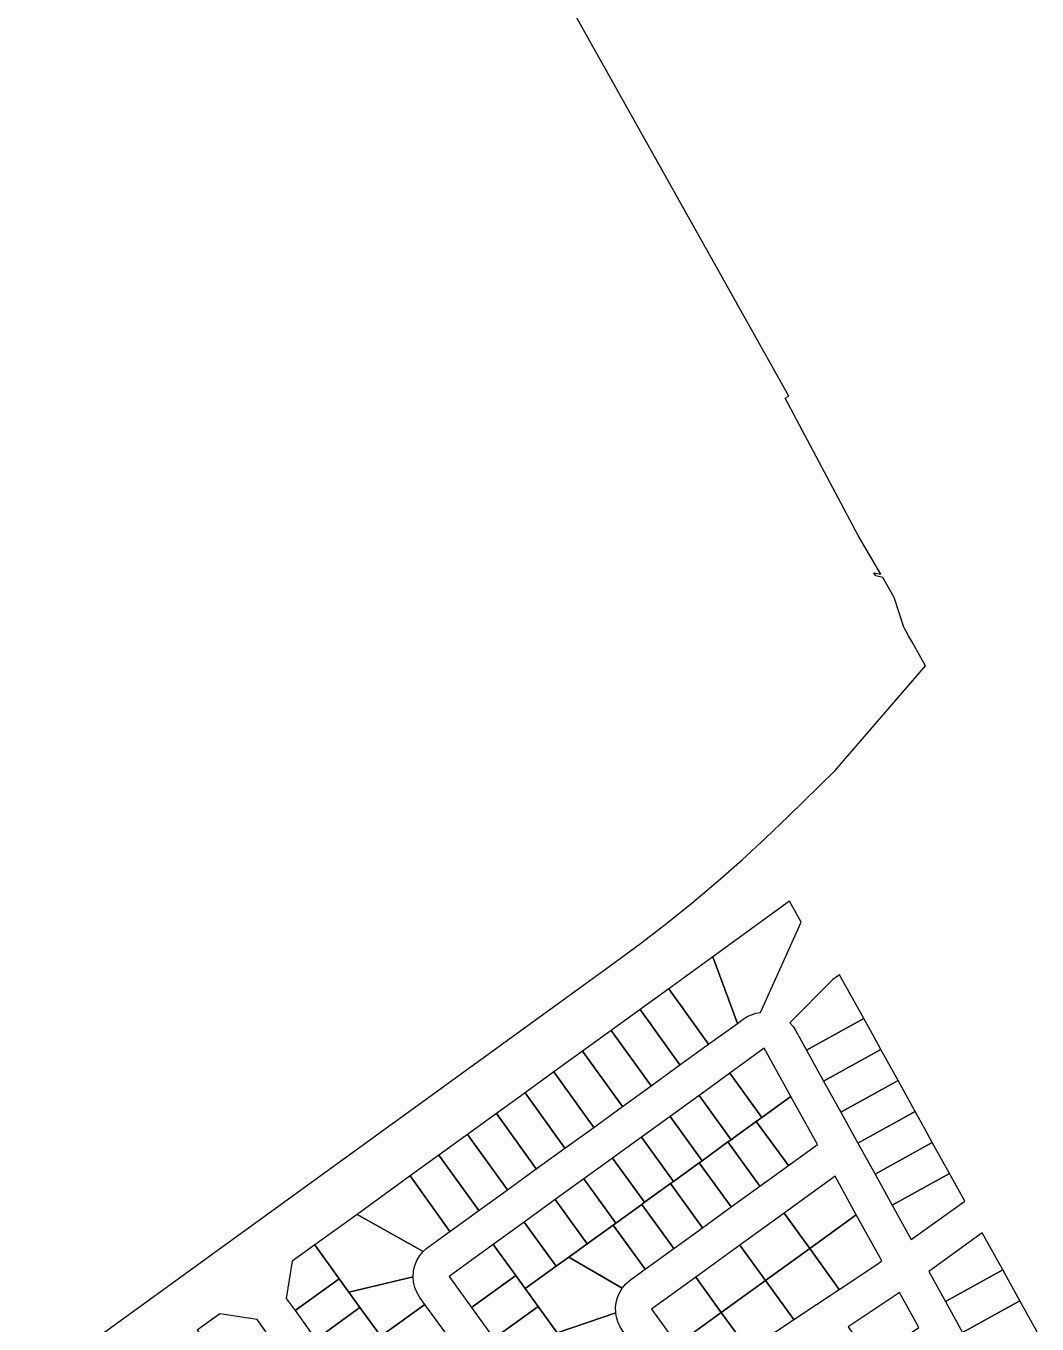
# Model space of a CAD drawing. Header units: metres. Extents: x 1641456 to 1644813, y 5693985 to 5698324.
# Drawn here: x 1644153 to 1644718, y 5695430 to 5696155 of the extents above; entities that cross this region are included whole.
import ezdxf

# ---------------------------------------------------------------- set-up
doc = ezdxf.new("R2010")
doc.units = ezdxf.units.M

msp = doc.modelspace()

# ---------------------------------------------------------------- linework, layer by layer
msp.add_lwpolyline([(1644153.25, 5695393.71), (1644482.21, 5695631.95), (1644497.05, 5695642.94), (1644511.65, 5695654.24), (1644526, 5695665.86), (1644539.6, 5695677.37), (1644552.96, 5695689.15), (1644566.08, 5695701.21), (1644578.93, 5695713.54), (1644604.95, 5695739.01), (1644655.3, 5695797.44), (1644647.5, 5695811.35), (1644645.94, 5695814.13), (1644643.27, 5695818.88), (1644637.98, 5695835.46), (1644631.47, 5695846.7), (1644627.57, 5695847.59), (1644626.55, 5695849.36), (1644630.44, 5695848.47), (1644617.84, 5695870.2), (1644577, 5695946.68), (1644579.15, 5695947.9), (1644477.35, 5696129.49), (1644362.94, 5696333.57)])
msp.add_lwpolyline([(1644153.25, 5695393.71), (1644482.21, 5695631.95), (1644497.05, 5695642.94), (1644511.65, 5695654.24), (1644526, 5695665.86), (1644539.6, 5695677.37), (1644552.96, 5695689.15), (1644566.08, 5695701.21), (1644578.93, 5695713.54), (1644604.95, 5695739.01), (1644655.3, 5695797.44), (1644647.5, 5695811.35), (1644645.94, 5695814.13), (1644643.27, 5695818.88), (1644637.98, 5695835.46), (1644631.47, 5695846.7), (1644627.57, 5695847.59), (1644626.55, 5695849.36), (1644630.44, 5695848.47), (1644617.84, 5695870.2), (1644577, 5695946.68), (1644579.15, 5695947.9), (1644477.35, 5696129.49), (1644362.94, 5696333.57)])
msp.add_lwpolyline([(1644153.25, 5695393.71), (1644482.21, 5695631.95), (1644497.05, 5695642.94), (1644511.65, 5695654.24), (1644526, 5695665.86), (1644539.6, 5695677.37), (1644552.96, 5695689.15), (1644566.08, 5695701.21), (1644578.93, 5695713.54), (1644604.95, 5695739.01), (1644655.3, 5695797.44), (1644647.5, 5695811.35), (1644645.94, 5695814.13), (1644643.27, 5695818.88), (1644637.98, 5695835.46), (1644631.47, 5695846.7), (1644627.57, 5695847.59), (1644626.55, 5695849.36), (1644630.44, 5695848.47), (1644617.84, 5695870.2), (1644577, 5695946.68), (1644579.15, 5695947.9), (1644477.35, 5696129.49), (1644362.94, 5696333.57)])
msp.add_lwpolyline([(1644153.25, 5695393.71), (1644482.21, 5695631.95), (1644497.05, 5695642.94), (1644511.65, 5695654.24), (1644526, 5695665.86), (1644539.6, 5695677.37), (1644552.96, 5695689.15), (1644566.08, 5695701.21), (1644578.93, 5695713.54), (1644604.95, 5695739.01), (1644655.3, 5695797.44), (1644647.5, 5695811.35), (1644645.94, 5695814.13), (1644643.27, 5695818.88), (1644637.98, 5695835.46), (1644631.47, 5695846.7), (1644627.57, 5695847.59), (1644626.55, 5695849.36), (1644630.44, 5695848.47), (1644617.84, 5695870.2), (1644577, 5695946.68), (1644579.15, 5695947.9), (1644477.35, 5696129.49), (1644362.94, 5696333.57)])
msp.add_lwpolyline([(1644153.25, 5695393.71), (1644482.21, 5695631.95), (1644497.05, 5695642.94), (1644511.65, 5695654.24), (1644526, 5695665.86), (1644539.6, 5695677.37), (1644552.96, 5695689.15), (1644566.08, 5695701.21), (1644578.93, 5695713.54), (1644604.95, 5695739.01), (1644655.3, 5695797.44), (1644647.5, 5695811.35), (1644645.94, 5695814.13), (1644643.27, 5695818.88), (1644637.98, 5695835.46), (1644631.47, 5695846.7), (1644627.57, 5695847.59), (1644626.55, 5695849.36), (1644630.44, 5695848.47), (1644617.84, 5695870.2), (1644577, 5695946.68), (1644579.15, 5695947.9), (1644477.35, 5696129.49), (1644362.94, 5696333.57)])
msp.add_lwpolyline([(1644153.25, 5695393.71), (1644482.21, 5695631.95), (1644497.05, 5695642.94), (1644511.65, 5695654.24), (1644526, 5695665.86), (1644539.6, 5695677.37), (1644552.96, 5695689.15), (1644566.08, 5695701.21), (1644578.93, 5695713.54), (1644604.95, 5695739.01), (1644655.3, 5695797.44), (1644647.5, 5695811.35), (1644645.94, 5695814.13), (1644643.27, 5695818.88), (1644637.98, 5695835.46), (1644631.47, 5695846.7), (1644627.57, 5695847.59), (1644626.55, 5695849.36), (1644630.44, 5695848.47), (1644617.84, 5695870.2), (1644577, 5695946.68), (1644579.15, 5695947.9), (1644477.35, 5696129.49), (1644362.94, 5696333.57)])
msp.add_lwpolyline([(1644153.25, 5695393.71), (1644482.21, 5695631.95), (1644497.05, 5695642.94), (1644511.65, 5695654.24), (1644526, 5695665.86), (1644539.6, 5695677.37), (1644552.96, 5695689.15), (1644566.08, 5695701.21), (1644578.93, 5695713.54), (1644604.95, 5695739.01), (1644655.3, 5695797.44), (1644647.5, 5695811.35), (1644645.94, 5695814.13), (1644643.27, 5695818.88), (1644637.98, 5695835.46), (1644631.47, 5695846.7), (1644627.57, 5695847.59), (1644626.55, 5695849.36), (1644630.44, 5695848.47), (1644617.84, 5695870.2), (1644577, 5695946.68), (1644579.15, 5695947.9), (1644477.35, 5696129.49), (1644362.94, 5696333.57)])
msp.add_lwpolyline([(1644153.25, 5695393.71), (1644482.21, 5695631.95), (1644497.05, 5695642.94), (1644511.65, 5695654.24), (1644526, 5695665.86), (1644539.6, 5695677.37), (1644552.96, 5695689.15), (1644566.08, 5695701.21), (1644578.93, 5695713.54), (1644604.95, 5695739.01), (1644655.3, 5695797.44), (1644647.5, 5695811.35), (1644645.94, 5695814.13), (1644643.27, 5695818.88), (1644637.98, 5695835.46), (1644631.47, 5695846.7), (1644627.57, 5695847.59), (1644626.55, 5695849.36), (1644630.44, 5695848.47), (1644617.84, 5695870.2), (1644577, 5695946.68), (1644579.15, 5695947.9), (1644477.35, 5696129.49), (1644362.94, 5696333.57)])
msp.add_lwpolyline([(1644153.25, 5695393.71), (1644482.21, 5695631.95), (1644497.05, 5695642.94), (1644511.65, 5695654.24), (1644526, 5695665.86), (1644539.6, 5695677.37), (1644552.96, 5695689.15), (1644566.08, 5695701.21), (1644578.93, 5695713.54), (1644604.95, 5695739.01), (1644655.3, 5695797.44), (1644647.5, 5695811.35), (1644645.94, 5695814.13), (1644643.27, 5695818.88), (1644637.98, 5695835.46), (1644631.47, 5695846.7), (1644627.57, 5695847.59), (1644626.55, 5695849.36), (1644630.44, 5695848.47), (1644617.84, 5695870.2), (1644577, 5695946.68), (1644579.15, 5695947.9), (1644477.35, 5696129.49), (1644362.94, 5696333.57)])
msp.add_lwpolyline([(1644153.25, 5695393.71), (1644482.21, 5695631.95), (1644497.05, 5695642.94), (1644511.65, 5695654.24), (1644526, 5695665.86), (1644539.6, 5695677.37), (1644552.96, 5695689.15), (1644566.08, 5695701.21), (1644578.93, 5695713.54), (1644604.95, 5695739.01), (1644655.3, 5695797.44), (1644647.5, 5695811.35), (1644645.94, 5695814.13), (1644643.27, 5695818.88), (1644637.98, 5695835.46), (1644631.47, 5695846.7), (1644627.57, 5695847.59), (1644626.55, 5695849.36), (1644630.44, 5695848.47), (1644617.84, 5695870.2), (1644577, 5695946.68), (1644579.15, 5695947.9), (1644477.35, 5696129.49), (1644362.94, 5696333.57)])
msp.add_lwpolyline([(1644153.25, 5695393.71), (1644482.21, 5695631.95), (1644497.05, 5695642.94), (1644511.65, 5695654.24), (1644526, 5695665.86), (1644539.6, 5695677.37), (1644552.96, 5695689.15), (1644566.08, 5695701.21), (1644578.93, 5695713.54), (1644604.95, 5695739.01), (1644655.3, 5695797.44), (1644647.5, 5695811.35), (1644645.94, 5695814.13), (1644643.27, 5695818.88), (1644637.98, 5695835.46), (1644631.47, 5695846.7), (1644627.57, 5695847.59), (1644626.55, 5695849.36), (1644630.44, 5695848.47), (1644617.84, 5695870.2), (1644577, 5695946.68), (1644579.15, 5695947.9), (1644477.35, 5696129.49), (1644362.94, 5696333.57)])
msp.add_lwpolyline([(1644153.25, 5695393.71), (1644482.21, 5695631.95), (1644497.05, 5695642.94), (1644511.65, 5695654.24), (1644526, 5695665.86), (1644539.6, 5695677.37), (1644552.96, 5695689.15), (1644566.08, 5695701.21), (1644578.93, 5695713.54), (1644604.95, 5695739.01), (1644655.3, 5695797.44), (1644647.5, 5695811.35), (1644645.94, 5695814.13), (1644643.27, 5695818.88), (1644637.98, 5695835.46), (1644631.47, 5695846.7), (1644627.57, 5695847.59), (1644626.55, 5695849.36), (1644630.44, 5695848.47), (1644617.84, 5695870.2), (1644577, 5695946.68), (1644579.15, 5695947.9), (1644477.35, 5696129.49), (1644362.94, 5696333.57)])
msp.add_lwpolyline([(1644153.25, 5695393.71), (1644482.21, 5695631.95), (1644497.05, 5695642.94), (1644511.65, 5695654.24), (1644526, 5695665.86), (1644539.6, 5695677.37), (1644552.96, 5695689.15), (1644566.08, 5695701.21), (1644578.93, 5695713.54), (1644604.95, 5695739.01), (1644655.3, 5695797.44), (1644647.5, 5695811.35), (1644645.94, 5695814.13), (1644643.27, 5695818.88), (1644637.98, 5695835.46), (1644631.47, 5695846.7), (1644627.57, 5695847.59), (1644626.55, 5695849.36), (1644630.44, 5695848.47), (1644617.84, 5695870.2), (1644577, 5695946.68), (1644579.15, 5695947.9), (1644477.35, 5696129.49), (1644362.94, 5696333.57)])
msp.add_lwpolyline([(1644153.25, 5695393.71), (1644482.21, 5695631.95), (1644497.05, 5695642.94), (1644511.65, 5695654.24), (1644526, 5695665.86), (1644539.6, 5695677.37), (1644552.96, 5695689.15), (1644566.08, 5695701.21), (1644578.93, 5695713.54), (1644604.95, 5695739.01), (1644655.3, 5695797.44), (1644647.5, 5695811.35), (1644645.94, 5695814.13), (1644643.27, 5695818.88), (1644637.98, 5695835.46), (1644631.47, 5695846.7), (1644627.57, 5695847.59), (1644626.55, 5695849.36), (1644630.44, 5695848.47), (1644617.84, 5695870.2), (1644577, 5695946.68), (1644579.15, 5695947.9), (1644477.35, 5696129.49), (1644362.94, 5696333.57)])
msp.add_lwpolyline([(1644153.25, 5695393.71), (1644482.21, 5695631.95), (1644497.05, 5695642.94), (1644511.65, 5695654.24), (1644526, 5695665.86), (1644539.6, 5695677.37), (1644552.96, 5695689.15), (1644566.08, 5695701.21), (1644578.93, 5695713.54), (1644604.95, 5695739.01), (1644655.3, 5695797.44), (1644647.5, 5695811.35), (1644645.94, 5695814.13), (1644643.27, 5695818.88), (1644637.98, 5695835.46), (1644631.47, 5695846.7), (1644627.57, 5695847.59), (1644626.55, 5695849.36), (1644630.44, 5695848.47), (1644617.84, 5695870.2), (1644577, 5695946.68), (1644579.15, 5695947.9), (1644477.35, 5696129.49), (1644362.94, 5696333.57)])
msp.add_lwpolyline([(1644153.25, 5695393.71), (1644482.21, 5695631.95), (1644497.05, 5695642.94), (1644511.65, 5695654.24), (1644526, 5695665.86), (1644539.6, 5695677.37), (1644552.96, 5695689.15), (1644566.08, 5695701.21), (1644578.93, 5695713.54), (1644604.95, 5695739.01), (1644655.3, 5695797.44), (1644647.5, 5695811.35), (1644645.94, 5695814.13), (1644643.27, 5695818.88), (1644637.98, 5695835.46), (1644631.47, 5695846.7), (1644627.57, 5695847.59), (1644626.55, 5695849.36), (1644630.44, 5695848.47), (1644617.84, 5695870.2), (1644577, 5695946.68), (1644579.15, 5695947.9), (1644477.35, 5696129.49), (1644362.94, 5696333.57)])
msp.add_lwpolyline([(1644153.25, 5695393.71), (1644482.21, 5695631.95), (1644497.05, 5695642.94), (1644511.65, 5695654.24), (1644526, 5695665.86), (1644539.6, 5695677.37), (1644552.96, 5695689.15), (1644566.08, 5695701.21), (1644578.93, 5695713.54), (1644604.95, 5695739.01), (1644655.3, 5695797.44), (1644647.5, 5695811.35), (1644645.94, 5695814.13), (1644643.27, 5695818.88), (1644637.98, 5695835.46), (1644631.47, 5695846.7), (1644627.57, 5695847.59), (1644626.55, 5695849.36), (1644630.44, 5695848.47), (1644617.84, 5695870.2), (1644577, 5695946.68), (1644579.15, 5695947.9), (1644477.35, 5696129.49), (1644362.94, 5696333.57)])
msp.add_lwpolyline([(1644153.25, 5695393.71), (1644482.21, 5695631.95), (1644497.05, 5695642.94), (1644511.65, 5695654.24), (1644526, 5695665.86), (1644539.6, 5695677.37), (1644552.96, 5695689.15), (1644566.08, 5695701.21), (1644578.93, 5695713.54), (1644604.95, 5695739.01), (1644655.3, 5695797.44), (1644647.5, 5695811.35), (1644645.94, 5695814.13), (1644643.27, 5695818.88), (1644637.98, 5695835.46), (1644631.47, 5695846.7), (1644627.57, 5695847.59), (1644626.55, 5695849.36), (1644630.44, 5695848.47), (1644617.84, 5695870.2), (1644577, 5695946.68), (1644579.15, 5695947.9), (1644477.35, 5696129.49), (1644362.94, 5696333.57)])
msp.add_lwpolyline([(1644153.25, 5695393.71), (1644482.21, 5695631.95), (1644497.05, 5695642.94), (1644511.65, 5695654.24), (1644526, 5695665.86), (1644539.6, 5695677.37), (1644552.96, 5695689.15), (1644566.08, 5695701.21), (1644578.93, 5695713.54), (1644604.95, 5695739.01), (1644655.3, 5695797.44), (1644647.5, 5695811.35), (1644645.94, 5695814.13), (1644643.27, 5695818.88), (1644637.98, 5695835.46), (1644631.47, 5695846.7), (1644627.57, 5695847.59), (1644626.55, 5695849.36), (1644630.44, 5695848.47), (1644617.84, 5695870.2), (1644577, 5695946.68), (1644579.15, 5695947.9), (1644477.35, 5696129.49), (1644362.94, 5696333.57)])
msp.add_lwpolyline([(1644153.25, 5695393.71), (1644482.21, 5695631.95), (1644497.05, 5695642.94), (1644511.65, 5695654.24), (1644526, 5695665.86), (1644539.6, 5695677.37), (1644552.96, 5695689.15), (1644566.08, 5695701.21), (1644578.93, 5695713.54), (1644604.95, 5695739.01), (1644655.3, 5695797.44), (1644647.5, 5695811.35), (1644645.94, 5695814.13), (1644643.27, 5695818.88), (1644637.98, 5695835.46), (1644631.47, 5695846.7), (1644627.57, 5695847.59), (1644626.55, 5695849.36), (1644630.44, 5695848.47), (1644617.84, 5695870.2), (1644577, 5695946.68), (1644579.15, 5695947.9), (1644477.35, 5696129.49), (1644362.94, 5696333.57)])
msp.add_lwpolyline([(1644153.25, 5695393.71), (1644482.21, 5695631.95), (1644497.05, 5695642.94), (1644511.65, 5695654.24), (1644526, 5695665.86), (1644539.6, 5695677.37), (1644552.96, 5695689.15), (1644566.08, 5695701.21), (1644578.93, 5695713.54), (1644604.95, 5695739.01), (1644655.3, 5695797.44), (1644647.5, 5695811.35), (1644645.94, 5695814.13), (1644643.27, 5695818.88), (1644637.98, 5695835.46), (1644631.47, 5695846.7), (1644627.57, 5695847.59), (1644626.55, 5695849.36), (1644630.44, 5695848.47), (1644617.84, 5695870.2), (1644577, 5695946.68), (1644579.15, 5695947.9), (1644477.35, 5696129.49), (1644362.94, 5696333.57)])
msp.add_lwpolyline([(1644153.25, 5695393.71), (1644482.21, 5695631.95), (1644497.05, 5695642.94), (1644511.65, 5695654.24), (1644526, 5695665.86), (1644539.6, 5695677.37), (1644552.96, 5695689.15), (1644566.08, 5695701.21), (1644578.93, 5695713.54), (1644604.95, 5695739.01), (1644655.3, 5695797.44), (1644647.5, 5695811.35), (1644645.94, 5695814.13), (1644643.27, 5695818.88), (1644637.98, 5695835.46), (1644631.47, 5695846.7), (1644627.57, 5695847.59), (1644626.55, 5695849.36), (1644630.44, 5695848.47), (1644617.84, 5695870.2), (1644577, 5695946.68), (1644579.15, 5695947.9), (1644477.35, 5696129.49), (1644362.94, 5696333.57)])
msp.add_lwpolyline([(1644153.25, 5695393.71), (1644482.21, 5695631.95), (1644497.05, 5695642.94), (1644511.65, 5695654.24), (1644526, 5695665.86), (1644539.6, 5695677.37), (1644552.96, 5695689.15), (1644566.08, 5695701.21), (1644578.93, 5695713.54), (1644604.95, 5695739.01), (1644655.3, 5695797.44), (1644647.5, 5695811.35), (1644645.94, 5695814.13), (1644643.27, 5695818.88), (1644637.98, 5695835.46), (1644631.47, 5695846.7), (1644627.57, 5695847.59), (1644626.55, 5695849.36), (1644630.44, 5695848.47), (1644617.84, 5695870.2), (1644577, 5695946.68), (1644579.15, 5695947.9), (1644477.35, 5696129.49), (1644362.94, 5696333.57)])
msp.add_lwpolyline([(1644153.25, 5695393.71), (1644482.21, 5695631.95), (1644497.05, 5695642.94), (1644511.65, 5695654.24), (1644526, 5695665.86), (1644539.6, 5695677.37), (1644552.96, 5695689.15), (1644566.08, 5695701.21), (1644578.93, 5695713.54), (1644604.95, 5695739.01), (1644655.3, 5695797.44), (1644647.5, 5695811.35), (1644645.94, 5695814.13), (1644643.27, 5695818.88), (1644637.98, 5695835.46), (1644631.47, 5695846.7), (1644627.57, 5695847.59), (1644626.55, 5695849.36), (1644630.44, 5695848.47), (1644617.84, 5695870.2), (1644577, 5695946.68), (1644579.15, 5695947.9), (1644477.35, 5696129.49), (1644362.94, 5696333.57)])
msp.add_lwpolyline([(1644153.25, 5695393.71), (1644482.21, 5695631.95), (1644497.05, 5695642.94), (1644511.65, 5695654.24), (1644526, 5695665.86), (1644539.6, 5695677.37), (1644552.96, 5695689.15), (1644566.08, 5695701.21), (1644578.93, 5695713.54), (1644604.95, 5695739.01), (1644655.3, 5695797.44), (1644647.5, 5695811.35), (1644645.94, 5695814.13), (1644643.27, 5695818.88), (1644637.98, 5695835.46), (1644631.47, 5695846.7), (1644627.57, 5695847.59), (1644626.55, 5695849.36), (1644630.44, 5695848.47), (1644617.84, 5695870.2), (1644577, 5695946.68), (1644579.15, 5695947.9), (1644477.35, 5696129.49), (1644362.94, 5696333.57)])
msp.add_lwpolyline([(1644153.25, 5695393.71), (1644482.21, 5695631.95), (1644497.05, 5695642.94), (1644511.65, 5695654.24), (1644526, 5695665.86), (1644539.6, 5695677.37), (1644552.96, 5695689.15), (1644566.08, 5695701.21), (1644578.93, 5695713.54), (1644604.95, 5695739.01), (1644655.3, 5695797.44), (1644647.5, 5695811.35), (1644645.94, 5695814.13), (1644643.27, 5695818.88), (1644637.98, 5695835.46), (1644631.47, 5695846.7), (1644627.57, 5695847.59), (1644626.55, 5695849.36), (1644630.44, 5695848.47), (1644617.84, 5695870.2), (1644577, 5695946.68), (1644579.15, 5695947.9), (1644477.35, 5696129.49), (1644362.94, 5696333.57)])
msp.add_lwpolyline([(1644153.25, 5695393.71), (1644482.21, 5695631.95), (1644497.05, 5695642.94), (1644511.65, 5695654.24), (1644526, 5695665.86), (1644539.6, 5695677.37), (1644552.96, 5695689.15), (1644566.08, 5695701.21), (1644578.93, 5695713.54), (1644604.95, 5695739.01), (1644655.3, 5695797.44), (1644647.5, 5695811.35), (1644645.94, 5695814.13), (1644643.27, 5695818.88), (1644637.98, 5695835.46), (1644631.47, 5695846.7), (1644627.57, 5695847.59), (1644626.55, 5695849.36), (1644630.44, 5695848.47), (1644617.84, 5695870.2), (1644577, 5695946.68), (1644579.15, 5695947.9), (1644477.35, 5696129.49), (1644362.94, 5696333.57)])
msp.add_lwpolyline([(1644153.25, 5695393.71), (1644482.21, 5695631.95), (1644497.05, 5695642.94), (1644511.65, 5695654.24), (1644526, 5695665.86), (1644539.6, 5695677.37), (1644552.96, 5695689.15), (1644566.08, 5695701.21), (1644578.93, 5695713.54), (1644604.95, 5695739.01), (1644655.3, 5695797.44), (1644647.5, 5695811.35), (1644645.94, 5695814.13), (1644643.27, 5695818.88), (1644637.98, 5695835.46), (1644631.47, 5695846.7), (1644627.57, 5695847.59), (1644626.55, 5695849.36), (1644630.44, 5695848.47), (1644617.84, 5695870.2), (1644577, 5695946.68), (1644579.15, 5695947.9), (1644477.35, 5696129.49), (1644362.94, 5696333.57)])
msp.add_lwpolyline([(1644153.25, 5695393.71), (1644482.21, 5695631.95), (1644497.05, 5695642.94), (1644511.65, 5695654.24), (1644526, 5695665.86), (1644539.6, 5695677.37), (1644552.96, 5695689.15), (1644566.08, 5695701.21), (1644578.93, 5695713.54), (1644604.95, 5695739.01), (1644655.3, 5695797.44), (1644647.5, 5695811.35), (1644645.94, 5695814.13), (1644643.27, 5695818.88), (1644637.98, 5695835.46), (1644631.47, 5695846.7), (1644627.57, 5695847.59), (1644626.55, 5695849.36), (1644630.44, 5695848.47), (1644617.84, 5695870.2), (1644577, 5695946.68), (1644579.15, 5695947.9), (1644477.35, 5696129.49), (1644362.94, 5696333.57)])
msp.add_lwpolyline([(1644153.25, 5695393.71), (1644482.21, 5695631.95), (1644497.05, 5695642.94), (1644511.65, 5695654.24), (1644526, 5695665.86), (1644539.6, 5695677.37), (1644552.96, 5695689.15), (1644566.08, 5695701.21), (1644578.93, 5695713.54), (1644604.95, 5695739.01), (1644655.3, 5695797.44), (1644647.5, 5695811.35), (1644645.94, 5695814.13), (1644643.27, 5695818.88), (1644637.98, 5695835.46), (1644631.47, 5695846.7), (1644627.57, 5695847.59), (1644626.55, 5695849.36), (1644630.44, 5695848.47), (1644617.84, 5695870.2), (1644577, 5695946.68), (1644579.15, 5695947.9), (1644477.35, 5696129.49), (1644362.94, 5696333.57)])
msp.add_lwpolyline([(1644153.25, 5695393.71), (1644482.21, 5695631.95), (1644497.05, 5695642.94), (1644511.65, 5695654.24), (1644526, 5695665.86), (1644539.6, 5695677.37), (1644552.96, 5695689.15), (1644566.08, 5695701.21), (1644578.93, 5695713.54), (1644604.95, 5695739.01), (1644655.3, 5695797.44), (1644647.5, 5695811.35), (1644645.94, 5695814.13), (1644643.27, 5695818.88), (1644637.98, 5695835.46), (1644631.47, 5695846.7), (1644627.57, 5695847.59), (1644626.55, 5695849.36), (1644630.44, 5695848.47), (1644617.84, 5695870.2), (1644577, 5695946.68), (1644579.15, 5695947.9), (1644477.35, 5696129.49), (1644362.94, 5696333.57)])
msp.add_lwpolyline([(1644153.25, 5695393.71), (1644482.21, 5695631.95), (1644497.05, 5695642.94), (1644511.65, 5695654.24), (1644526, 5695665.86), (1644539.6, 5695677.37), (1644552.96, 5695689.15), (1644566.08, 5695701.21), (1644578.93, 5695713.54), (1644604.95, 5695739.01), (1644655.3, 5695797.44), (1644647.5, 5695811.35), (1644645.94, 5695814.13), (1644643.27, 5695818.88), (1644637.98, 5695835.46), (1644631.47, 5695846.7), (1644627.57, 5695847.59), (1644626.55, 5695849.36), (1644630.44, 5695848.47), (1644617.84, 5695870.2), (1644577, 5695946.68), (1644579.15, 5695947.9), (1644477.35, 5696129.49), (1644362.94, 5696333.57)])
msp.add_lwpolyline([(1644153.25, 5695393.71), (1644482.21, 5695631.95), (1644497.05, 5695642.94), (1644511.65, 5695654.24), (1644526, 5695665.86), (1644539.6, 5695677.37), (1644552.96, 5695689.15), (1644566.08, 5695701.21), (1644578.93, 5695713.54), (1644604.95, 5695739.01), (1644655.3, 5695797.44), (1644647.5, 5695811.35), (1644645.94, 5695814.13), (1644643.27, 5695818.88), (1644637.98, 5695835.46), (1644631.47, 5695846.7), (1644627.57, 5695847.59), (1644626.55, 5695849.36), (1644630.44, 5695848.47), (1644617.84, 5695870.2), (1644577, 5695946.68), (1644579.15, 5695947.9), (1644477.35, 5696129.49), (1644362.94, 5696333.57)])
msp.add_lwpolyline([(1644153.25, 5695393.71), (1644482.21, 5695631.95), (1644497.05, 5695642.94), (1644511.65, 5695654.24), (1644526, 5695665.86), (1644539.6, 5695677.37), (1644552.96, 5695689.15), (1644566.08, 5695701.21), (1644578.93, 5695713.54), (1644604.95, 5695739.01), (1644655.3, 5695797.44), (1644647.5, 5695811.35), (1644645.94, 5695814.13), (1644643.27, 5695818.88), (1644637.98, 5695835.46), (1644631.47, 5695846.7), (1644627.57, 5695847.59), (1644626.55, 5695849.36), (1644630.44, 5695848.47), (1644617.84, 5695870.2), (1644577, 5695946.68), (1644579.15, 5695947.9), (1644477.35, 5696129.49), (1644362.94, 5696333.57)])
msp.add_lwpolyline([(1644153.25, 5695393.71), (1644482.21, 5695631.95), (1644497.05, 5695642.94), (1644511.65, 5695654.24), (1644526, 5695665.86), (1644539.6, 5695677.37), (1644552.96, 5695689.15), (1644566.08, 5695701.21), (1644578.93, 5695713.54), (1644604.95, 5695739.01), (1644655.3, 5695797.44), (1644647.5, 5695811.35), (1644645.94, 5695814.13), (1644643.27, 5695818.88), (1644637.98, 5695835.46), (1644631.47, 5695846.7), (1644627.57, 5695847.59), (1644626.55, 5695849.36), (1644630.44, 5695848.47), (1644617.84, 5695870.2), (1644577, 5695946.68), (1644579.15, 5695947.9), (1644477.35, 5696129.49), (1644362.94, 5696333.57)])
msp.add_lwpolyline([(1644153.25, 5695393.71), (1644482.21, 5695631.95), (1644497.05, 5695642.94), (1644511.65, 5695654.24), (1644526, 5695665.86), (1644539.6, 5695677.37), (1644552.96, 5695689.15), (1644566.08, 5695701.21), (1644578.93, 5695713.54), (1644604.95, 5695739.01), (1644655.3, 5695797.44), (1644647.5, 5695811.35), (1644645.94, 5695814.13), (1644643.27, 5695818.88), (1644637.98, 5695835.46), (1644631.47, 5695846.7), (1644627.57, 5695847.59), (1644626.55, 5695849.36), (1644630.44, 5695848.47), (1644617.84, 5695870.2), (1644577, 5695946.68), (1644579.15, 5695947.9), (1644477.35, 5696129.49), (1644362.94, 5696333.57)])
msp.add_lwpolyline([(1644153.25, 5695393.71), (1644482.21, 5695631.95), (1644497.05, 5695642.94), (1644511.65, 5695654.24), (1644526, 5695665.86), (1644539.6, 5695677.37), (1644552.96, 5695689.15), (1644566.08, 5695701.21), (1644578.93, 5695713.54), (1644604.95, 5695739.01), (1644655.3, 5695797.44), (1644647.5, 5695811.35), (1644645.94, 5695814.13), (1644643.27, 5695818.88), (1644637.98, 5695835.46), (1644631.47, 5695846.7), (1644627.57, 5695847.59), (1644626.55, 5695849.36), (1644630.44, 5695848.47), (1644617.84, 5695870.2), (1644577, 5695946.68), (1644579.15, 5695947.9), (1644477.35, 5696129.49), (1644362.94, 5696333.57)])
msp.add_lwpolyline([(1644153.25, 5695393.71), (1644482.21, 5695631.95), (1644497.05, 5695642.94), (1644511.65, 5695654.24), (1644526, 5695665.86), (1644539.6, 5695677.37), (1644552.96, 5695689.15), (1644566.08, 5695701.21), (1644578.93, 5695713.54), (1644604.95, 5695739.01), (1644655.3, 5695797.44), (1644647.5, 5695811.35), (1644645.94, 5695814.13), (1644643.27, 5695818.88), (1644637.98, 5695835.46), (1644631.47, 5695846.7), (1644627.57, 5695847.59), (1644626.55, 5695849.36), (1644630.44, 5695848.47), (1644617.84, 5695870.2), (1644577, 5695946.68), (1644579.15, 5695947.9), (1644477.35, 5696129.49), (1644362.94, 5696333.57)])
msp.add_lwpolyline([(1644153.25, 5695393.71), (1644482.21, 5695631.95), (1644497.05, 5695642.94), (1644511.65, 5695654.24), (1644526, 5695665.86), (1644539.6, 5695677.37), (1644552.96, 5695689.15), (1644566.08, 5695701.21), (1644578.93, 5695713.54), (1644604.95, 5695739.01), (1644655.3, 5695797.44), (1644647.5, 5695811.35), (1644645.94, 5695814.13), (1644643.27, 5695818.88), (1644637.98, 5695835.46), (1644631.47, 5695846.7), (1644627.57, 5695847.59), (1644626.55, 5695849.36), (1644630.44, 5695848.47), (1644617.84, 5695870.2), (1644577, 5695946.68), (1644579.15, 5695947.9), (1644477.35, 5696129.49), (1644362.94, 5696333.57)])
msp.add_lwpolyline([(1644153.25, 5695393.71), (1644482.21, 5695631.95), (1644497.05, 5695642.94), (1644511.65, 5695654.24), (1644526, 5695665.86), (1644539.6, 5695677.37), (1644552.96, 5695689.15), (1644566.08, 5695701.21), (1644578.93, 5695713.54), (1644604.95, 5695739.01), (1644655.3, 5695797.44), (1644647.5, 5695811.35), (1644645.94, 5695814.13), (1644643.27, 5695818.88), (1644637.98, 5695835.46), (1644631.47, 5695846.7), (1644627.57, 5695847.59), (1644626.55, 5695849.36), (1644630.44, 5695848.47), (1644617.84, 5695870.2), (1644577, 5695946.68), (1644579.15, 5695947.9), (1644477.35, 5696129.49), (1644362.94, 5696333.57)])
msp.add_lwpolyline([(1644153.25, 5695393.71), (1644482.21, 5695631.95), (1644497.05, 5695642.94), (1644511.65, 5695654.24), (1644526, 5695665.86), (1644539.6, 5695677.37), (1644552.96, 5695689.15), (1644566.08, 5695701.21), (1644578.93, 5695713.54), (1644604.95, 5695739.01), (1644655.3, 5695797.44), (1644647.5, 5695811.35), (1644645.94, 5695814.13), (1644643.27, 5695818.88), (1644637.98, 5695835.46), (1644631.47, 5695846.7), (1644627.57, 5695847.59), (1644626.55, 5695849.36), (1644630.44, 5695848.47), (1644617.84, 5695870.2), (1644577, 5695946.68), (1644579.15, 5695947.9), (1644477.35, 5696129.49), (1644362.94, 5696333.57)])
msp.add_lwpolyline([(1644153.25, 5695393.71), (1644482.21, 5695631.95), (1644497.05, 5695642.94), (1644511.65, 5695654.24), (1644526, 5695665.86), (1644539.6, 5695677.37), (1644552.96, 5695689.15), (1644566.08, 5695701.21), (1644578.93, 5695713.54), (1644604.95, 5695739.01), (1644655.3, 5695797.44), (1644647.5, 5695811.35), (1644645.94, 5695814.13), (1644643.27, 5695818.88), (1644637.98, 5695835.46), (1644631.47, 5695846.7), (1644627.57, 5695847.59), (1644626.55, 5695849.36), (1644630.44, 5695848.47), (1644617.84, 5695870.2), (1644577, 5695946.68), (1644579.15, 5695947.9), (1644477.35, 5696129.49), (1644362.94, 5696333.57)])
msp.add_lwpolyline([(1644153.25, 5695393.71), (1644482.21, 5695631.95), (1644497.05, 5695642.94), (1644511.65, 5695654.24), (1644526, 5695665.86), (1644539.6, 5695677.37), (1644552.96, 5695689.15), (1644566.08, 5695701.21), (1644578.93, 5695713.54), (1644604.95, 5695739.01), (1644655.3, 5695797.44), (1644647.5, 5695811.35), (1644645.94, 5695814.13), (1644643.27, 5695818.88), (1644637.98, 5695835.46), (1644631.47, 5695846.7), (1644627.57, 5695847.59), (1644626.55, 5695849.36), (1644630.44, 5695848.47), (1644617.84, 5695870.2), (1644577, 5695946.68), (1644579.15, 5695947.9), (1644477.35, 5696129.49), (1644362.94, 5696333.57)])
msp.add_lwpolyline([(1644153.25, 5695393.71), (1644482.21, 5695631.95), (1644497.05, 5695642.94), (1644511.65, 5695654.24), (1644526, 5695665.86), (1644539.6, 5695677.37), (1644552.96, 5695689.15), (1644566.08, 5695701.21), (1644578.93, 5695713.54), (1644604.95, 5695739.01), (1644655.3, 5695797.44), (1644647.5, 5695811.35), (1644645.94, 5695814.13), (1644643.27, 5695818.88), (1644637.98, 5695835.46), (1644631.47, 5695846.7), (1644627.57, 5695847.59), (1644626.55, 5695849.36), (1644630.44, 5695848.47), (1644617.84, 5695870.2), (1644577, 5695946.68), (1644579.15, 5695947.9), (1644477.35, 5696129.49), (1644362.94, 5696333.57)])
msp.add_lwpolyline([(1644153.25, 5695393.71), (1644482.21, 5695631.95), (1644497.05, 5695642.94), (1644511.65, 5695654.24), (1644526, 5695665.86), (1644539.6, 5695677.37), (1644552.96, 5695689.15), (1644566.08, 5695701.21), (1644578.93, 5695713.54), (1644604.95, 5695739.01), (1644655.3, 5695797.44), (1644647.5, 5695811.35), (1644645.94, 5695814.13), (1644643.27, 5695818.88), (1644637.98, 5695835.46), (1644631.47, 5695846.7), (1644627.57, 5695847.59), (1644626.55, 5695849.36), (1644630.44, 5695848.47), (1644617.84, 5695870.2), (1644577, 5695946.68), (1644579.15, 5695947.9), (1644477.35, 5696129.49), (1644362.94, 5696333.57)])
msp.add_lwpolyline([(1644153.25, 5695393.71), (1644482.21, 5695631.95), (1644497.05, 5695642.94), (1644511.65, 5695654.24), (1644526, 5695665.86), (1644539.6, 5695677.37), (1644552.96, 5695689.15), (1644566.08, 5695701.21), (1644578.93, 5695713.54), (1644604.95, 5695739.01), (1644655.3, 5695797.44), (1644647.5, 5695811.35), (1644645.94, 5695814.13), (1644643.27, 5695818.88), (1644637.98, 5695835.46), (1644631.47, 5695846.7), (1644627.57, 5695847.59), (1644626.55, 5695849.36), (1644630.44, 5695848.47), (1644617.84, 5695870.2), (1644577, 5695946.68), (1644579.15, 5695947.9), (1644477.35, 5696129.49), (1644362.94, 5696333.57)])
msp.add_lwpolyline([(1644153.25, 5695393.71), (1644482.21, 5695631.95), (1644497.05, 5695642.94), (1644511.65, 5695654.24), (1644526, 5695665.86), (1644539.6, 5695677.37), (1644552.96, 5695689.15), (1644566.08, 5695701.21), (1644578.93, 5695713.54), (1644604.95, 5695739.01), (1644655.3, 5695797.44), (1644647.5, 5695811.35), (1644645.94, 5695814.13), (1644643.27, 5695818.88), (1644637.98, 5695835.46), (1644631.47, 5695846.7), (1644627.57, 5695847.59), (1644626.55, 5695849.36), (1644630.44, 5695848.47), (1644617.84, 5695870.2), (1644577, 5695946.68), (1644579.15, 5695947.9), (1644477.35, 5696129.49), (1644362.94, 5696333.57)])
msp.add_lwpolyline([(1644153.25, 5695393.71), (1644482.21, 5695631.95), (1644497.05, 5695642.94), (1644511.65, 5695654.24), (1644526, 5695665.86), (1644539.6, 5695677.37), (1644552.96, 5695689.15), (1644566.08, 5695701.21), (1644578.93, 5695713.54), (1644604.95, 5695739.01), (1644655.3, 5695797.44), (1644647.5, 5695811.35), (1644645.94, 5695814.13), (1644643.27, 5695818.88), (1644637.98, 5695835.46), (1644631.47, 5695846.7), (1644627.57, 5695847.59), (1644626.55, 5695849.36), (1644630.44, 5695848.47), (1644617.84, 5695870.2), (1644577, 5695946.68), (1644579.15, 5695947.9), (1644477.35, 5696129.49), (1644362.94, 5696333.57)])
msp.add_lwpolyline([(1644153.25, 5695393.71), (1644482.21, 5695631.95), (1644497.05, 5695642.94), (1644511.65, 5695654.24), (1644526, 5695665.86), (1644539.6, 5695677.37), (1644552.96, 5695689.15), (1644566.08, 5695701.21), (1644578.93, 5695713.54), (1644604.95, 5695739.01), (1644655.3, 5695797.44), (1644647.5, 5695811.35), (1644645.94, 5695814.13), (1644643.27, 5695818.88), (1644637.98, 5695835.46), (1644631.47, 5695846.7), (1644627.57, 5695847.59), (1644626.55, 5695849.36), (1644630.44, 5695848.47), (1644617.84, 5695870.2), (1644577, 5695946.68), (1644579.15, 5695947.9), (1644477.35, 5696129.49), (1644362.94, 5696333.57)])
for points in [[(1644586.03, 5695654.26), (1644579.54, 5695666), (1644536.73, 5695635.01), (1644550.37, 5695597.82), (1644553.62, 5695600.17), (1644555.84, 5695601.57), (1644558.22, 5695602.66), (1644560.72, 5695603.44), (1644563.31, 5695603.88), (1644586.03, 5695654.26)], [(1644550.37, 5695597.82), (1644536.73, 5695635.01), (1644512.07, 5695617.16), (1644534.32, 5695586.21), (1644550.37, 5695597.82)], [(1644620.9, 5695600.62), (1644607.43, 5695624.99), (1644603.7, 5695622.29), (1644579.59, 5695598.13), (1644581.45, 5695596), (1644582.99, 5695593.63), (1644588.91, 5695582.92), (1644620.9, 5695600.62)], [(1644534.32, 5695586.21), (1644512.07, 5695617.16), (1644496.03, 5695605.54), (1644518.28, 5695574.6), (1644534.32, 5695586.21)], [(1644518.28, 5695574.6), (1644496.03, 5695605.54), (1644479.99, 5695593.93), (1644502.24, 5695563), (1644518.28, 5695574.6)], [(1644626.54, 5695590.42), (1644620.9, 5695600.62), (1644588.91, 5695582.92), (1644598.48, 5695565.62), (1644630.47, 5695583.31), (1644626.54, 5695590.42)], [(1644502.24, 5695563), (1644479.99, 5695593.93), (1644463.95, 5695582.32), (1644486.19, 5695551.39), (1644502.24, 5695563)], [(1644580.25, 5695557.06), (1644565.41, 5695583.9), (1644546.11, 5695569.94), (1644563.97, 5695545.28), (1644580.25, 5695557.06)], [(1644640.04, 5695566), (1644630.47, 5695583.31), (1644598.48, 5695565.62), (1644608.05, 5695548.31), (1644640.04, 5695566)], [(1644486.19, 5695551.39), (1644463.95, 5695582.32), (1644447.91, 5695570.71), (1644470.15, 5695539.78), (1644486.19, 5695551.39)], [(1644470.15, 5695539.78), (1644447.91, 5695570.71), (1644431.87, 5695559.1), (1644454.11, 5695528.17), (1644470.15, 5695539.78)], [(1644563.97, 5695545.28), (1644546.11, 5695569.94), (1644530.08, 5695558.34), (1644528.97, 5695557.53), (1644546.82, 5695532.87), (1644547.93, 5695533.68), (1644560.89, 5695543.05), (1644563.97, 5695545.28)], [(1644649.61, 5695548.7), (1644640.04, 5695566), (1644608.05, 5695548.31), (1644617.62, 5695531), (1644649.61, 5695548.7)], [(1644454.11, 5695528.17), (1644431.87, 5695559.1), (1644415.83, 5695547.48), (1644438.06, 5695516.56), (1644454.11, 5695528.17)], [(1644546.82, 5695532.87), (1644528.97, 5695557.53), (1644512.81, 5695545.84), (1644530.67, 5695521.18), (1644545.08, 5695531.61), (1644546.82, 5695532.87)], [(1644578.97, 5695518.55), (1644595.1, 5695530.22), (1644580.25, 5695557.06), (1644563.97, 5695545.28), (1644560.89, 5695543.05), (1644578.97, 5695518.55)], [(1644438.06, 5695516.56), (1644415.83, 5695547.48), (1644399.79, 5695535.87), (1644422.02, 5695504.96), (1644438.06, 5695516.56)], [(1644655.04, 5695538.87), (1644649.61, 5695548.7), (1644617.62, 5695531), (1644627.2, 5695513.7), (1644659.17, 5695531.39), (1644655.04, 5695538.87)], [(1644530.67, 5695521.18), (1644512.81, 5695545.84), (1644496.78, 5695534.24), (1644514.63, 5695509.58), (1644529.05, 5695520.01), (1644530.67, 5695521.18)], [(1644578.97, 5695518.55), (1644560.89, 5695543.05), (1644547.93, 5695533.68), (1644546.82, 5695532.87), (1644545.08, 5695531.61), (1644562.94, 5695506.95), (1644578.97, 5695518.55)], [(1644422.02, 5695504.96), (1644399.79, 5695535.87), (1644383.75, 5695524.26), (1644405.98, 5695493.35), (1644422.02, 5695504.96)], [(1644514.63, 5695509.58), (1644496.78, 5695534.24), (1644480.74, 5695522.64), (1644498.6, 5695497.98), (1644513.01, 5695508.41), (1644514.63, 5695509.58)], [(1644562.94, 5695506.95), (1644545.08, 5695531.61), (1644530.67, 5695521.18), (1644529.05, 5695520.01), (1644546.91, 5695495.35), (1644562.94, 5695506.95)], [(1644668.74, 5695514.08), (1644659.17, 5695531.39), (1644627.2, 5695513.7), (1644636.77, 5695496.39), (1644668.74, 5695514.08)], [(1644405.98, 5695493.35), (1644383.75, 5695524.26), (1644367.71, 5695512.65), (1644389.93, 5695481.74), (1644405.98, 5695493.35)], [(1644498.6, 5695497.98), (1644480.74, 5695522.64), (1644464.71, 5695511.04), (1644482.57, 5695486.38), (1644496.98, 5695496.81), (1644498.6, 5695497.98)], [(1644546.91, 5695495.35), (1644529.05, 5695520.01), (1644514.63, 5695509.58), (1644513.01, 5695508.41), (1644530.88, 5695483.75), (1644546.91, 5695495.35)], [(1644389.93, 5695481.74), (1644367.71, 5695512.65), (1644338.11, 5695491.22), (1644375.03, 5695470.57), (1644376.31, 5695471.79), (1644377.7, 5695472.89), (1644389.93, 5695481.74)], [(1644482.57, 5695486.38), (1644464.71, 5695511.04), (1644448.68, 5695499.44), (1644466.53, 5695474.78), (1644480.95, 5695485.21), (1644482.57, 5695486.38)], [(1644616.77, 5695491.03), (1644604.89, 5695512.5), (1644576.44, 5695491.92), (1644590.73, 5695472.18), (1644616.77, 5695491.03)], [(1644677.13, 5695498.9), (1644668.74, 5695514.08), (1644636.77, 5695496.39), (1644647.43, 5695477.12), (1644677.28, 5695498.63), (1644677.13, 5695498.9)], [(1644530.88, 5695483.75), (1644513.01, 5695508.41), (1644498.6, 5695497.98), (1644496.98, 5695496.81), (1644514.84, 5695472.14), (1644530.88, 5695483.75)], [(1644466.53, 5695474.78), (1644448.68, 5695499.44), (1644431.41, 5695486.94), (1644449.27, 5695462.28), (1644456.28, 5695467.36), (1644466.53, 5695474.78)], [(1644514.84, 5695472.14), (1644496.98, 5695496.81), (1644482.57, 5695486.38), (1644480.95, 5695485.21), (1644498.81, 5695460.54), (1644514.84, 5695472.14)], [(1644375.03, 5695470.57), (1644338.11, 5695491.22), (1644314.53, 5695474.15), (1644328.14, 5695455.27), (1644333.48, 5695447.86), (1644369.38, 5695456.44), (1644369.6, 5695459.55), (1644370.29, 5695462.59), (1644371.45, 5695465.49), (1644373.04, 5695468.17), (1644375.03, 5695470.57)], [(1644590.73, 5695472.18), (1644576.44, 5695491.92), (1644551.78, 5695474.07), (1644566.06, 5695454.34), (1644590.73, 5695472.18)], [(1644607.28, 5695449.33), (1644627.57, 5695462.8), (1644631.01, 5695465.28), (1644616.77, 5695491.03), (1644590.73, 5695472.18), (1644607.28, 5695449.33)], [(1644449.27, 5695462.28), (1644431.41, 5695486.94), (1644414.14, 5695474.45), (1644426.64, 5695457.11), (1644431.94, 5695449.75), (1644449.27, 5695462.28)], [(1644498.81, 5695460.54), (1644480.95, 5695485.21), (1644466.53, 5695474.78), (1644456.28, 5695467.36), (1644486.03, 5695449.95), (1644488.16, 5695452.49), (1644490.67, 5695454.65), (1644498.81, 5695460.54)], [(1644328.14, 5695455.27), (1644314.53, 5695474.15), (1644301.93, 5695465.08), (1644298.57, 5695444.24), (1644303.45, 5695437.48), (1644328.14, 5695455.27)], [(1644426.64, 5695457.11), (1644414.14, 5695474.45), (1644389.48, 5695456.6), (1644401.94, 5695439.31), (1644426.64, 5695457.11)], [(1644566.06, 5695454.34), (1644551.78, 5695474.07), (1644527.11, 5695456.22), (1644541.4, 5695436.49), (1644566.06, 5695454.34)], [(1644698.48, 5695460.3), (1644687.07, 5695480.92), (1644657.22, 5695459.4), (1644666.51, 5695442.62), (1644698.48, 5695460.3)], [(1644486.03, 5695449.95), (1644456.28, 5695467.36), (1644449.27, 5695462.28), (1644431.94, 5695449.75), (1644439.1, 5695439.82), (1644449.75, 5695425.05), (1644482.45, 5695436.35), (1644482.37, 5695439.22), (1644482.7, 5695442.07), (1644483.43, 5695444.85), (1644484.54, 5695447.5), (1644486.03, 5695449.95)], [(1644607.28, 5695449.33), (1644590.73, 5695472.18), (1644566.06, 5695454.34), (1644581.89, 5695432.48), (1644607.28, 5695449.33)], [(1644708.06, 5695442.99), (1644698.48, 5695460.3), (1644666.51, 5695442.62), (1644676.09, 5695425.3), (1644708.06, 5695442.99)], [(1644333.48, 5695447.86), (1644328.14, 5695455.27), (1644303.45, 5695437.48), (1644315.02, 5695421.42), (1644339.71, 5695439.22), (1644333.48, 5695447.86)], [(1644375.98, 5695440.96), (1644373.17, 5695444.86), (1644371.56, 5695447.5), (1644370.38, 5695450.35), (1644369.65, 5695453.36), (1644369.38, 5695456.44), (1644333.48, 5695447.86), (1644339.71, 5695439.22), (1644351.28, 5695423.16), (1644375.98, 5695440.96)], [(1644431.94, 5695449.75), (1644426.64, 5695457.11), (1644401.94, 5695439.31), (1644414.4, 5695422.02), (1644439.1, 5695439.82), (1644431.94, 5695449.75)], [(1644541.4, 5695436.49), (1644527.11, 5695456.22), (1644502.45, 5695438.37), (1644516.69, 5695418.61), (1644541.4, 5695436.49)], [(1644581.89, 5695432.48), (1644566.06, 5695454.34), (1644541.4, 5695436.49), (1644556.5, 5695415.62), (1644581.89, 5695432.48)], [(1644651.6, 5695428.05), (1644640.8, 5695447.57), (1644639, 5695446.27), (1644612.26, 5695428.52), (1644624.83, 5695409.95), (1644651.6, 5695428.05)], [(1644351.28, 5695423.16), (1644339.71, 5695439.22), (1644315.02, 5695421.42), (1644326.59, 5695405.36), (1644351.28, 5695423.16)], [(1644387.56, 5695424.9), (1644375.98, 5695440.96), (1644351.28, 5695423.16), (1644362.85, 5695407.11), (1644387.56, 5695424.9)], [(1644449.75, 5695425.05), (1644439.1, 5695439.82), (1644414.4, 5695422.02), (1644426.86, 5695404.73), (1644451.56, 5695422.53), (1644449.75, 5695425.05)], [(1644717.64, 5695425.67), (1644708.06, 5695442.99), (1644676.09, 5695425.3), (1644685.67, 5695407.99), (1644717.64, 5695425.67)], [(1644287.3, 5695425.51), (1644282.28, 5695432.48), (1644261.46, 5695435.78), (1644248.88, 5695426.67), (1644262.6, 5695407.65), (1644287.3, 5695425.51)], [(1644490.41, 5695420.7), (1644486.14, 5695426.63), (1644484.75, 5695428.86), (1644483.66, 5695431.25), (1644482.89, 5695433.76), (1644482.45, 5695436.35), (1644449.75, 5695425.05), (1644451.56, 5695422.53), (1644464.02, 5695405.24), (1644465.7, 5695402.91), (1644490.41, 5695420.7)], [(1644556.5, 5695415.62), (1644541.4, 5695436.49), (1644516.69, 5695418.61), (1644531.03, 5695398.71), (1644556.5, 5695415.62)]]:
    msp.add_lwpolyline(points, close=True)

doc.saveas('drawing.dxf')
